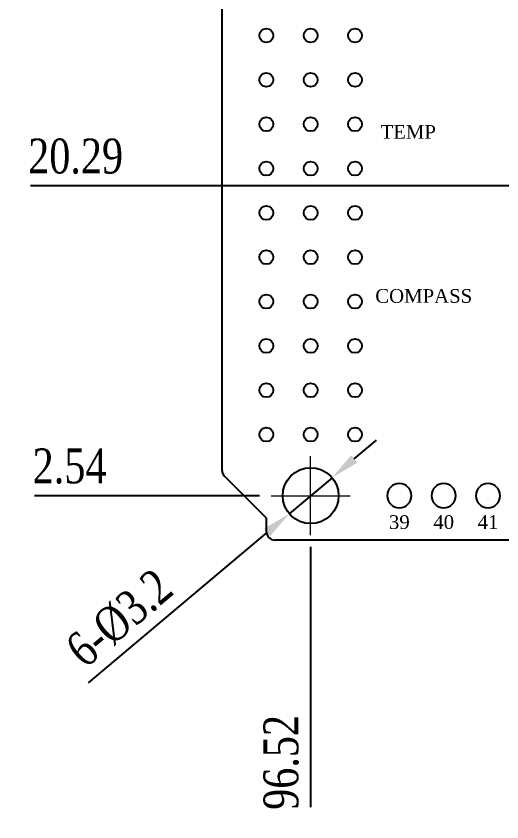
# Model space of a CAD drawing. Header units: millimetres. Extents: x 861 to 1253, y -31 to 249.
# Drawn here: x 1059.3 to 1101, y 70.1 to 139.4 of the extents above; entities that cross this region are included whole.
import ezdxf
from ezdxf.enums import TextEntityAlignment as Align

# ---------------------------------------------------------------- set-up
doc = ezdxf.new("R2010")
doc.units = ezdxf.units.MM
doc.header["$LTSCALE"] = 32.67
doc.header["$PDMODE"] = 3
doc.header["$PDSIZE"] = 0.3125
doc.linetypes.add('CENTER', pattern=[0.6, 0.375, -0.075, 0.075, -0.075])
doc.layers.get('0').update_dxf_attribs({"linetype": 'CONTINUOUS'})
doc.layers.get('Defpoints').update_dxf_attribs({"linetype": 'CONTINUOUS'})
doc.layers.add('COMP_ART', color=7, linetype='CONTINUOUS')
doc.layers.add('中心線2', color=1, linetype='CENTER', lineweight=15)
doc.layers.add('尺寸標柱線', color=3, linetype='CONTINUOUS', lineweight=15)
doc.styles.get("Standard").update_dxf_attribs({"font": 'times.ttf', "width": 0.8})
doc.dimstyles.new('ISO-25(2)', dxfattribs={"dimtxt": 3, "dimasz": 2.5, "dimexe": 1, "dimexo": 1, "dimgap": 1, "dimtad": 1, "dimlfac": 0.666667, "dimdsep": 46, "dimtxsty": 'Standard', "dimcen": 2.5, "dimclrd": 3, "dimclre": 3, "dimclrt": 2, "dimadec": 0, "dimazin": 2, "dimtfac": 1, "dimtmove": 0, "dimatfit": 3, "dimfxl": 0, "dimarcsym": 0})

# ---------------------------------------------------------------- blocks, each defined once
blk = doc.blocks.new('ROUND_110')
blk.add_circle((0, 0), 0.0275)
blk = doc.blocks.new('*D272')
at = {"layer": 'Defpoints', "color": 0}
for p in [(1067.863, 98.152), (1081.176, 98.152), (1229.356, 94.342)]:
    blk.add_point(p, dxfattribs=at)
at = {"layer": '尺寸標柱線', "color": 3, "lineweight": -2}
blk.add_line((1080.176, 98.152), (1060.86, 98.152), dxfattribs=at)
at = {"layer": '尺寸標柱線', "color": 2, "insert": (1063.862, 100.682), "char_height": 3, "attachment_point": 5}
blk.add_mtext('2.54', dxfattribs=at)
blk = doc.blocks.new('*D273')
at = {"layer": 'Defpoints', "color": 0}
for p in [(1084.576, 94.752), (1229.356, 94.342), (1084.576, 80.077)]:
    blk.add_point(p, dxfattribs=at)
at = {"layer": '尺寸標柱線', "color": 3, "lineweight": -2}
blk.add_line((1084.576, 93.752), (1084.576, 71.39), dxfattribs=at)
at = {"layer": '尺寸標柱線', "color": 2, "insert": (1082.046, 75.233), "char_height": 3, "attachment_point": 5, "rotation": 90}
blk.add_mtext('96.52', dxfattribs=at)
blk = doc.blocks.new('*D274')
at = {"layer": 'Defpoints', "color": 0}
for p in [(1069.251, 124.776), (1107.852, 124.776), (1229.356, 94.342)]:
    blk.add_point(p, dxfattribs=at)
at = {"layer": '尺寸標柱線', "color": 3, "lineweight": -2}
blk.add_line((1106.852, 124.776), (1060.506, 124.776), dxfattribs=at)
at = {"layer": '尺寸標柱線', "color": 2, "insert": (1064.379, 127.306), "char_height": 3, "attachment_point": 5}
blk.add_mtext('20.29', dxfattribs=at)
blk = doc.blocks.new('*D275')
at = {"layer": 'Defpoints', "color": 0}
for p in [(1069.695, 161.076), (1107.852, 161.076), (1229.356, 94.342)]:
    blk.add_point(p, dxfattribs=at)
at = {"layer": '尺寸標柱線', "color": 3, "lineweight": -2}
blk.add_line((1106.852, 161.076), (1060.929, 161.076), dxfattribs=at)
at = {"layer": '尺寸標柱線', "color": 2, "insert": (1064.812, 163.606), "char_height": 3, "attachment_point": 5}
blk.add_mtext('44.49', dxfattribs=at)
blk = doc.blocks.new('*D276')
at = {"layer": 'Defpoints', "color": 0}
for p in [(1067.625, 170.542), (1090.701, 170.542), (1229.356, 94.342)]:
    blk.add_point(p, dxfattribs=at)
at = {"layer": '尺寸標柱線', "color": 3, "lineweight": -2}
blk.add_line((1089.701, 170.542), (1060.797, 170.542), dxfattribs=at)
at = {"layer": '尺寸標柱線', "color": 2, "insert": (1063.711, 173.072), "char_height": 3, "attachment_point": 5}
blk.add_mtext('50.8', dxfattribs=at)
blk = doc.blocks.new('*D277')
at = {"layer": 'Defpoints', "color": 0}
for p in [(1094.101, 182.289), (1094.101, 173.942), (1229.356, 94.342)]:
    blk.add_point(p, dxfattribs=at)
at = {"layer": '尺寸標柱線', "color": 3, "lineweight": -2}
blk.add_line((1094.101, 174.942), (1094.101, 190.965), dxfattribs=at)
at = {"layer": '尺寸標柱線', "color": 2, "insert": (1091.571, 187.127), "char_height": 3, "attachment_point": 5, "rotation": 90}
blk.add_mtext('90.17', dxfattribs=at)
blk = doc.blocks.new('*D280')
at = {"layer": 'Defpoints', "color": 0}
for p in [(1069.674, 147.682), (1126.896, 147.682), (1229.356, 94.342)]:
    blk.add_point(p, dxfattribs=at)
at = {"layer": '尺寸標柱線', "color": 3, "lineweight": -2}
blk.add_line((1125.896, 147.682), (1060.981, 147.682), dxfattribs=at)
at = {"layer": '尺寸標柱線', "color": 2, "insert": (1064.828, 150.212), "char_height": 3, "attachment_point": 5}
blk.add_mtext('35.56', dxfattribs=at)
blk = doc.blocks.new('*D286')
at = {"layer": 'Defpoints', "color": 0}
for p in [(1086.411, 99.699), (1082.741, 96.605)]:
    blk.add_point(p, dxfattribs=at)
at = {"layer": '尺寸標柱線', "color": 3, "lineweight": -2}
for p, q in [((1088.323, 101.31), (1090.234, 102.921)), ((1086.411, 99.699), (1082.741, 96.605)), ((1065.484, 82.061), (1080.829, 94.994))]:
    blk.add_line(p, q, dxfattribs=at)
at = {"layer": '尺寸標柱線', "color": 3}
for points in [[(1088.054, 101.628), (1088.591, 100.991), (1086.411, 99.699)], [(1080.561, 95.313), (1081.098, 94.676), (1082.741, 96.605)]]:
    blk.add_solid(points, dxfattribs=at)
at = {"layer": '尺寸標柱線', "color": 2, "insert": (1068.152, 87.619), "char_height": 3, "attachment_point": 5, "rotation": 40.12448}
blk.add_mtext('6-%%C3.2', dxfattribs=at)

msp = doc.modelspace()

# ---------------------------------------------------------------- linework, layer by layer
for p, q in [((1076.956, 173.602), (1076.956, 100.368)), ((1080.766, 96.247), (1077.175, 99.837)), ((1080.766, 96.247), (1080.766, 95.092)), ((1228.606, 94.342), (1081.516, 94.342))]:
    msp.add_line(p, q)
for centre, radius in [((1080.766, 137.691), 0.6), ((1084.576, 137.691), 0.6), ((1088.386, 137.691), 0.6), ((1080.766, 133.881), 0.6), ((1084.576, 133.881), 0.6), ((1088.386, 133.881), 0.6), ((1080.766, 130.071), 0.6), ((1084.576, 130.071), 0.6), ((1088.386, 130.071), 0.6), ((1080.766, 126.261), 0.6), ((1084.576, 126.261), 0.6), ((1088.386, 126.261), 0.6), ((1080.766, 122.451), 0.6), ((1084.576, 122.451), 0.6), ((1088.386, 122.451), 0.6), ((1080.766, 118.641), 0.6), ((1084.576, 118.641), 0.6), ((1088.386, 118.641), 0.6), ((1080.766, 114.831), 0.6), ((1084.576, 114.831), 0.6), ((1088.386, 114.831), 0.6), ((1080.766, 111.021), 0.6), ((1084.576, 111.021), 0.6), ((1088.386, 111.021), 0.6), ((1080.766, 107.211), 0.6), ((1084.576, 107.211), 0.6), ((1088.386, 107.211), 0.6), ((1080.766, 103.401), 0.6), ((1084.576, 103.401), 0.6), ((1088.386, 103.401), 0.6), ((1084.576, 98.152), 2.4)]:
    msp.add_circle(centre, radius)
for centre, end in [((1077.706, 100.368), 225), ((1081.516, 95.092), 270)]:
    msp.add_arc(centre, 0.75, 180, end)
at = {"layer": '中心線2'}
for p, q in [((1084.576, 94.752), (1084.576, 101.552)), ((1081.176, 98.152), (1087.976, 98.152))]:
    msp.add_line(p, q, dxfattribs=at)

# ---------------------------------------------------------------- block references
at = {"layer": 'COMP_ART', "xscale": -38.09999999999999, "yscale": 38.09999999999999, "zscale": 38.09999999999999, "rotation": 270}
for p in [(1092.196, 98.152), (1096.006, 98.152), (1099.816, 98.152)]:
    msp.add_blockref('ROUND_110', p, dxfattribs=at)

# ---------------------------------------------------------------- texts
for s, p in [('TEMP', (1092.958, 128.822)), ('COMPASS', (1094.291, 114.725)), ('39', (1092.196, 95.294)), ('40', (1096.006, 95.294)), ('41', (1099.816, 95.294))]:
    msp.add_text(s, height=1.1811).set_placement(p, align=Align.CENTER)

# ---------------------------------------------------------------- dimensions: what is measured, and where the dimension line sits
at = {"layer": '尺寸標柱線'}
for feature_location, offset, dtype, picture, middle in [((1094.101, 173.942), (0, 8.348), 1, '*D277', (1091.571, 187.127)), ((1090.701, 170.542), (-23.076, 0), 0, '*D276', (1063.711, 173.072)), ((1107.852, 161.076), (-38.157, 0), 0, '*D275', (1064.812, 163.606)), ((1126.896, 147.682), (-57.222, 0), 0, '*D280', (1064.828, 150.212)), ((1107.852, 124.776), (-38.601, 0), 0, '*D274', (1064.379, 127.306)), ((1081.176, 98.152), (-13.313, 0), 0, '*D272', (1063.862, 100.682)), ((1084.576, 94.752), (0, -14.675), 1, '*D273', (1082.046, 75.233))]:
    dim = msp.add_ordinate_dim(feature_location=feature_location, offset=offset, dtype=dtype, origin=(1229.356, 94.342), dimstyle='ISO-25(2)', dxfattribs=at)
    dim.commit()
    dim.dimension.update_dxf_attribs({"geometry": picture, "text_midpoint": middle})
dim = msp.add_diameter_dim_2p(p1=(1086.411, 99.699), p2=(1082.741, 96.605), dimstyle='ISO-25(2)', override={"dimpost": '6-%%C<>'}, dxfattribs=at)
dim.commit()
dim.dimension.update_dxf_attribs({"geometry": '*D286', "text_midpoint": (1069.782, 85.684), "dimtype": 163})

doc.saveas('drawing.dxf')
